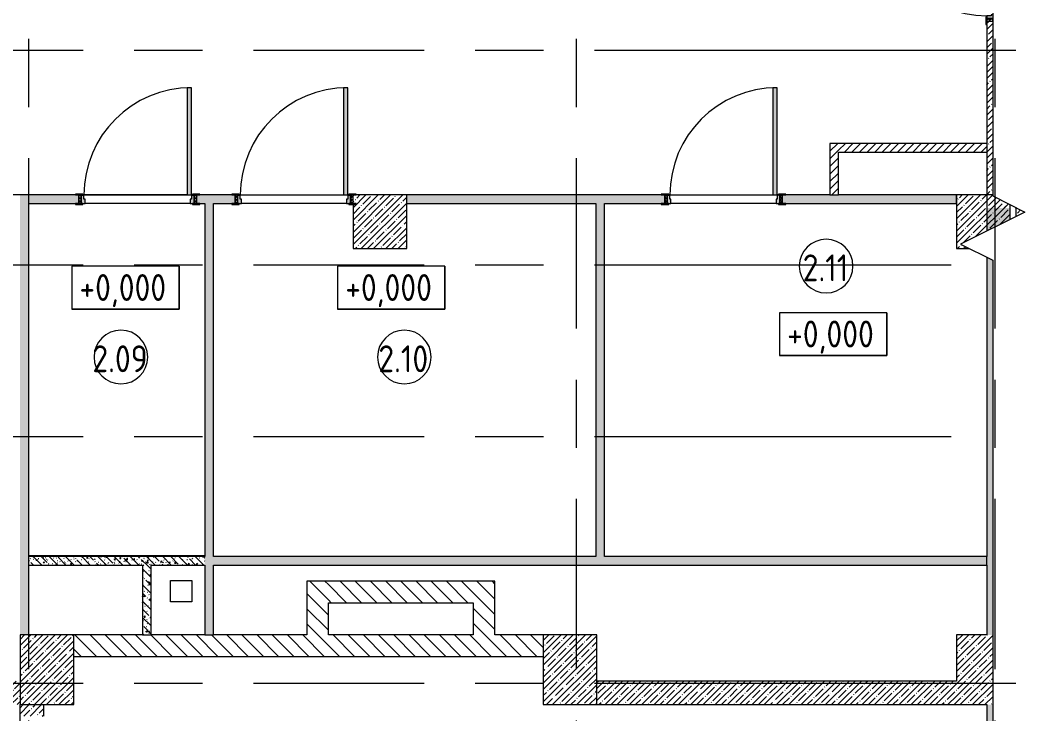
# Model space of a CAD drawing. Header units: millimetres. Extents: x 35143 to 244272, y -8553 to 29000.
# Drawn here: x 75480 to 84836, y 10814 to 17280 of the extents above; entities that cross this region are included whole.
import ezdxf

# ---------------------------------------------------------------- set-up
doc = ezdxf.new("R2010")
doc.units = ezdxf.units.MM
doc.linetypes.add('Осевая', pattern=[3175, 635, -476.25, 1587.5, -476.25])
for name, color, linetype, lineweight in [('A-AREA-IDEN', 7, 'Continuous', 9), ('A-DETL-GENF', 7, 'Continuous', 9), ('A-WALL-1', 7, 'Continuous', 13), ('G-ANNO-DIMS', 7, 'Continuous', 9), ('I-WALL', 7, 'Continuous', 9), ('S-COLS', 7, 'Continuous', 9), ('Оси', 7, 'Continuous', 9), ('Оси-2', 7, 'Осевая', 9)]:
    doc.layers.add(name, color=color, linetype=linetype, lineweight=lineweight)
for name, color, linetype, lineweight, true_color in [('A-DOOR-1', 7, 'Continuous', 9, 0xaaaaaa), ('A-DOOR-2', 7, 'Continuous', 9, 0xe2e2e2), ('A-DOOR-FRAM-1', 7, 'Continuous', 9, 0xe2e2e2), ('A-DOOR-FRAM-2', 7, 'Continuous', 9, 0xaaaaaa), ('A-FLOR-1', 7, 'Continuous', 9, 0xaaaaaa), ('I-WALL-1', 7, 'Continuous', 9, 0x787878)]:
    doc.layers.add(name, color=color, linetype=linetype, lineweight=lineweight, true_color=true_color)
doc.styles.add('GOST Common', font='GOST_Common.ttf', dxfattribs={"width": 0.9, "height": 250})
pattern_1 = [(45, (0, 0), (-57.02463, 57.02463), []), (45, (57.025, 0), (-57.02463, 57.02463), [100.806, -20.161, 3.353, -16.808])]
pattern_2 = [(135, (0, 0), (-70.71068, -70.71068), [])]
pattern_3 = [(135, (0, 0), (-75.43415, -75.43415), [106.68, -17.78, 3.556, -17.78]), (135, (0, 75.39), (-75.43415, -75.43415), []), (50, (0, 0), (127.52922, -11.15758), [13.335, -146.685]), (355, (0, 0), (-24.66966, 133.74002), [10.668, -117.348]), (100.451, (10.63, -0.93), (102.85973, 122.58178), [11.333, -124.663]), (46.184, (0, 35.56), (189.75516, -29.43036), [20.002, -220.027]), (96.636, (15.81, 33.1), (166.1822, 173.1996), [17, -186.995]), (351.184, (0, 35.56), (166.18393, 173.19757), [16.002, -176.022]), (21, (17.78, 26.67), (106.13027, -71.58603), [13.335, -146.685]), (326, (17.78, 26.67), (43.26188, 128.93175), [10.668, -117.348]), (71.451, (26.62, 20.7), (149.39198, 57.34505), [11.333, -124.663]), (37.5, (0, 0), (2.162228, 59.188357), [3.353, -112.573, 3.353, -115.773, -117.792]), (37.5, (0, 0), (2.162228, 59.188357), [-235.052, 3.353, -114.44]), (7.5, (0, 0), (46.773857, 70.126152), [3.353, -64.567, 3.353, -109.906, -44.894]), (7.5, (0, 0), (46.773857, 70.126152), [-181.178, 3.353, -41.542]), (327.5, (-39.65, 0), (94.91367, -4.010093), [3.353, -41.097, 3.353, -135.331, -184.023]), (327.5, (-39.65, 0), (94.91367, -4.010093), [-183.134, 3.353, -180.67]), (317.5, (-57.43, 0), (103.69057, 17.79882), [3.353, -54.432, 3.353, -88.748, -130.683]), (317.5, (-57.43, 0), (103.69057, 17.79882), [-149.885, 3.353, -127.33])]
pattern_4 = [(135, (1751.41, 104.685), (-14.14214, -14.14214), []), (225, (1751.41, 104.685), (14.14214, -14.14214), [])]
pattern_5 = [(45, (-371.384, 104.685), (-14.1421, 14.1421), []), (135, (-371.384, 104.685), (-14.1421, -14.1421), [])]
pattern_6 = [(45, (0, 0), (-35.35534, 35.35534), [])]

# ---------------------------------------------------------------- blocks, each defined once
blk = doc.blocks.new('BSC_Колонна _Прямоугольная - 650х500-23287315-План монтажа стен и перегородок 2 этажа в осях 12-23')
at = {"layer": 'S-COLS'}
h = blk.add_hatch(dxfattribs=at)
h.set_pattern_fill('FP_42', color=256, style=0, pattern_type=2)
h.set_pattern_definition([(135, (11225, -75730), (-57.02463, -57.02463), []), (135, (11225, -75672.975), (-57.02463, -57.02463), [100.806, -20.161, 3.353, -16.808])])
h.paths.add_polyline_path([(325, -98.9), (325, 250), (-325, 250), (-325, -250), (325, -250)])
for p, q in [((325, 250), (-325, 250)), ((-325, 250), (-325, -250)), ((325, -250), (325, 250)), ((-325, -250), (325, -250))]:
    blk.add_line(p, q, dxfattribs=at)
blk = doc.blocks.new('BSC_Колонна _Прямоугольная - 500х500-V32-План монтажа стен и перегородок 2 этажа в осях 12-23')
at = {"layer": 'S-COLS'}
h = blk.add_hatch(dxfattribs=at)
h.set_pattern_fill('FP_46', color=256, style=0, pattern_type=2)
h.set_pattern_definition([(45, (-78830, -15400), (-57.02463, 57.02463), []), (45, (-78772.975, -15400), (-57.02463, 57.02463), [100.806, -20.161, 3.353, -16.808])])
h.paths.add_polyline_path([(-250, -250), (250, -250), (250, 250), (-250, 250), (-250, 170), (-220, 170), (-220, 162), (-250, 162), (-250, -10.7)])
for p, q in [((250, 250), (-220, 250)), ((250, -250), (250, 250)), ((-250, 162), (-250, -250)), ((-250, -250), (250, -250))]:
    blk.add_line(p, q, dxfattribs=at)
blk = doc.blocks.new('110_Дверь_СКБ_1Ст_Внутренняя1 - Д-4 _л_ 1100x2100h_су мгн-V34-План монтажа стен и перегородок 2 этажа в осях 12-23')
at = {"layer": 'A-DOOR-1'}
h = blk.add_hatch(dxfattribs=at)
h.set_pattern_fill('FP_36', color=256, style=0, pattern_type=2)
h.set_pattern_definition([(135, (1751.41, 174.685), (-14.14214, -14.14214), []), (225, (1751.41, 174.685), (14.14214, -14.14214), [])])
h.paths.add_polyline_path([(537.5, 54.3), (562.5, 54.3), (562.5, 110), (537.5, 110)])
at = {"layer": 'A-DOOR-2'}
h = blk.add_hatch(color=256, dxfattribs=at)
h.paths.add_polyline_path([(-512.5, 110), (-512.5, 54.3), (-477.5, 54.3), (-477.5, 70), (-487.5, 70), (-487.5, 110)])
h.paths.add_polyline_path([(502.5, 54.3), (537.5, 54.3), (537.5, 110), (512.5, 110), (512.5, 70), (502.5, 70)])
at = {"layer": 'A-DOOR-FRAM-1'}
for points in [[(472.5, 110), (512.5, 110), (512.5, 1110), (472.5, 1110), (472.5, 403.5)], [(-567.5, 110), (-497.5, 110), (-497.5, 118), (-567.5, 118)], [(522.5, 110), (592.5, 110), (592.5, 118), (522.5, 118)]]:
    blk.add_hatch(color=256, dxfattribs=at).paths.add_polyline_path(points)
at = {"layer": 'A-DOOR-FRAM-2'}
h = blk.add_hatch(dxfattribs=at)
h.set_pattern_fill('FP_37', color=256, style=0, pattern_type=2)
h.set_pattern_definition([(45, (-371.384, 174.685), (-14.1421, 14.1421), []), (135, (-371.384, 174.685), (-14.1421, -14.1421), [])])
h.paths.add_polyline_path([(-537.5, 54.3), (-512.5, 54.3), (-512.5, 110), (-537.5, 110)])
at = {"layer": 'A-DOOR-1'}
for p, q in [((512.5, 1110), (472.5, 1110)), ((472.5, 1110), (472.5, 110)), ((512.5, 110), (512.5, 1110)), ((472.5, 110), (512.5, 110))]:
    blk.add_line(p, q, dxfattribs=at)
blk.add_arc((512.5, 110), 1000, 90, 180, dxfattribs=at)
at = {"layer": 'A-DOOR-FRAM-2'}
for p, q in [((-497.5, 118), (-567.5, 118)), ((-567.5, 118), (-567.5, 110)), ((-567.5, 110), (-497.5, 110)), ((-512.5, 110), (-537.5, 110)), ((-537.5, 110), (-537.5, 54.3)), ((-487.5, 110), (-512.5, 110)), ((-512.5, 110), (-512.5, 54.3)), ((-512.5, 54.3), (-512.5, 110)), ((-497.5, 110), (-512.5, 110)), ((-512.5, 110), (-512.5, 109)), ((-512.5, 109), (-497.5, 109)), ((-497.5, 110), (-497.5, 118)), ((-497.5, 109), (-497.5, 110)), ((-487.5, 70), (-487.5, 110)), ((512.5, 110), (512.5, 70)), ((537.5, 110), (512.5, 110)), ((592.5, 118), (522.5, 118)), ((522.5, 118), (522.5, 110)), ((537.5, 110), (522.5, 110)), ((522.5, 110), (522.5, 109)), ((522.5, 110), (592.5, 110)), ((522.5, 109), (537.5, 109)), ((537.5, 54.3), (537.5, 110)), ((562.5, 110), (537.5, 110)), ((537.5, 110), (537.5, 54.3)), ((537.5, 109), (537.5, 110)), ((562.5, 54.3), (562.5, 110)), ((592.5, 110), (592.5, 118)), ((-477.5, 70), (-487.5, 70)), ((-477.5, 54.3), (-477.5, 70)), ((512.5, 70), (502.5, 70)), ((502.5, 70), (502.5, 54.3))]:
    blk.add_line(p, q, dxfattribs=at)
blk = doc.blocks.new('110_Дверь_СКБ_1Ст_Внутренняя1 - Д-4 _л_ 1100x2100h_су мгн-32399984-План монтажа стен и перегородок 2 этажа в осях 12-23')
at = {"layer": 'A-DOOR-1'}
h = blk.add_hatch(dxfattribs=at)
h.set_pattern_fill('FP_38', color=256, style=0, pattern_type=2)
h.set_pattern_definition(pattern_4)
h.paths.add_polyline_path([(562.5, -40), (562.5, 40), (537.5, 40), (537.5, -40)])
at = {"layer": 'A-DOOR-2'}
h = blk.add_hatch(color=256, dxfattribs=at)
h.paths.add_polyline_path([(537.5, -40), (537.5, 40), (512.5, 40), (512.5, 0), (502.5, 0), (502.5, -40)])
h.paths.add_polyline_path([(-477.5, -40), (-477.5, 0), (-487.5, 0), (-487.5, 40), (-512.5, 40), (-512.5, -40)])
at = {"layer": 'A-DOOR-FRAM-1'}
for points in [[(472.5, 40), (512.5, 40), (512.5, 1040), (472.5, 1040)], [(-497.5, 40), (-497.5, 48), (-567.5, 48), (-567.5, 40)], [(-497.5, 39), (-497.5, 40), (-512.5, 39)], [(592.5, 40), (592.5, 48), (522.5, 48), (522.5, 40)], [(537.5, 39), (537.5, 40), (522.5, 39)], [(-497.5, -48), (-497.5, -40), (-567.5, -40), (-567.5, -48)], [(-497.5, -40), (-497.5, -39), (-512.5, -40)], [(537.5, -40), (537.5, -39), (522.5, -40)], [(592.5, -48), (592.5, -40), (522.5, -40), (522.5, -48)]]:
    blk.add_hatch(color=256, dxfattribs=at).paths.add_polyline_path(points)
at = {"layer": 'A-DOOR-FRAM-2'}
h = blk.add_hatch(dxfattribs=at)
h.set_pattern_fill('FP_39', color=256, style=0, pattern_type=2)
h.set_pattern_definition(pattern_5)
h.paths.add_polyline_path([(-512.5, -40), (-512.5, 40), (-537.5, 40), (-537.5, -40)])
at = {"layer": 'A-DOOR-1'}
for p, q in [((512.5, 1040), (472.5, 1040)), ((472.5, 1040), (472.5, 40)), ((512.5, 40), (512.5, 1040)), ((472.5, 40), (512.5, 40))]:
    blk.add_line(p, q, dxfattribs=at)
blk.add_arc((512.5, 40), 1000, 90, 180, dxfattribs=at)
at = {"layer": 'A-DOOR-FRAM-2'}
for p, q in [((-497.5, 48), (-567.5, 48)), ((-567.5, 48), (-567.5, 40)), ((-567.5, 40), (-497.5, 40)), ((-512.5, 40), (-537.5, 40)), ((-537.5, 40), (-537.5, -40)), ((-487.5, 40), (-512.5, 40)), ((-512.5, 40), (-512.5, -40)), ((-512.5, -40), (-512.5, 40)), ((-497.5, 40), (-512.5, 40)), ((-512.5, 40), (-512.5, 39)), ((-512.5, 39), (-497.5, 39)), ((-497.5, 40), (-497.5, 48)), ((-497.5, 39), (-497.5, 40)), ((-487.5, 0), (-487.5, 40)), ((-477.5, 0), (-487.5, 0)), ((-477.5, -40), (-477.5, 0)), ((512.5, 0), (502.5, 0)), ((502.5, 0), (502.5, -40)), ((512.5, 40), (512.5, 0)), ((537.5, 40), (512.5, 40)), ((592.5, 48), (522.5, 48)), ((522.5, 48), (522.5, 40)), ((537.5, 40), (522.5, 40)), ((522.5, 40), (522.5, 39)), ((522.5, 40), (592.5, 40)), ((522.5, 39), (537.5, 39)), ((537.5, -40), (537.5, 40)), ((562.5, 40), (537.5, 40)), ((537.5, 40), (537.5, -40)), ((537.5, 39), (537.5, 40)), ((562.5, -40), (562.5, 40)), ((592.5, 40), (592.5, 48)), ((-497.5, -40), (-567.5, -40)), ((-567.5, -40), (-567.5, -48)), ((-567.5, -48), (-497.5, -48)), ((-537.5, -40), (-512.5, -40)), ((-497.5, -39), (-512.5, -39)), ((-512.5, -39), (-512.5, -40)), ((-512.5, -40), (-477.5, -40)), ((-512.5, -40), (-497.5, -40)), ((-497.5, -40), (-497.5, -39)), ((-497.5, -48), (-497.5, -40)), ((502.5, -40), (537.5, -40)), ((537.5, -39), (522.5, -39)), ((522.5, -39), (522.5, -40)), ((522.5, -40), (537.5, -40)), ((592.5, -40), (522.5, -40)), ((522.5, -40), (522.5, -48)), ((522.5, -48), (592.5, -48)), ((537.5, -40), (537.5, -39)), ((537.5, -40), (562.5, -40)), ((592.5, -48), (592.5, -40))]:
    blk.add_line(p, q, dxfattribs=at)
blk = doc.blocks.new('110_Дверь_СКБ_1Ст_Внутренняя1 - Д-5 _л_ 1100x2100h_су мгн EIW30-32897889-План монтажа стен и перегородок 2 этажа в осях 12-23')
at = {"layer": 'A-DOOR-1'}
h = blk.add_hatch(dxfattribs=at)
h.set_pattern_fill('FP_38', color=256, style=0, pattern_type=2)
h.set_pattern_definition(pattern_4)
h.paths.add_polyline_path([(562.5, -40), (562.5, 40), (537.5, 40), (537.5, -40)])
at = {"layer": 'A-DOOR-2'}
h = blk.add_hatch(color=256, dxfattribs=at)
h.paths.add_polyline_path([(537.5, -40), (537.5, 40), (512.5, 40), (512.5, 0), (502.5, 0), (502.5, -40)])
h.paths.add_polyline_path([(-477.5, -40), (-477.5, 0), (-487.5, 0), (-487.5, 40), (-512.5, 40), (-512.5, -40)])
at = {"layer": 'A-DOOR-FRAM-1'}
for points in [[(472.5, 40), (512.5, 40), (512.5, 1040), (472.5, 1040)], [(-497.5, 40), (-497.5, 48), (-567.5, 48), (-567.5, 40)], [(-497.5, 39), (-497.5, 40), (-512.5, 39)], [(592.5, 40), (592.5, 48), (522.5, 48), (522.5, 40)], [(537.5, 39), (537.5, 40), (522.5, 39)], [(-497.5, -48), (-497.5, -40), (-567.5, -40), (-567.5, -48)], [(-497.5, -40), (-497.5, -39), (-512.5, -40)], [(537.5, -40), (537.5, -39), (522.5, -40)], [(592.5, -48), (592.5, -40), (522.5, -40), (522.5, -48)]]:
    blk.add_hatch(color=256, dxfattribs=at).paths.add_polyline_path(points)
at = {"layer": 'A-DOOR-FRAM-2'}
h = blk.add_hatch(dxfattribs=at)
h.set_pattern_fill('FP_39', color=256, style=0, pattern_type=2)
h.set_pattern_definition(pattern_5)
h.paths.add_polyline_path([(-512.5, -40), (-512.5, 40), (-537.5, 40), (-537.5, -40)])
at = {"layer": 'A-DOOR-1'}
for p, q in [((512.5, 1040), (472.5, 1040)), ((472.5, 1040), (472.5, 40)), ((512.5, 40), (512.5, 1040)), ((472.5, 40), (512.5, 40))]:
    blk.add_line(p, q, dxfattribs=at)
blk.add_arc((512.5, 40), 1000, 90, 180, dxfattribs=at)
at = {"layer": 'A-DOOR-FRAM-2'}
for p, q in [((-497.5, 48), (-567.5, 48)), ((-567.5, 48), (-567.5, 40)), ((-567.5, 40), (-497.5, 40)), ((-512.5, 40), (-537.5, 40)), ((-537.5, 40), (-537.5, -40)), ((-487.5, 40), (-512.5, 40)), ((-512.5, 40), (-512.5, -40)), ((-512.5, -40), (-512.5, 40)), ((-497.5, 40), (-512.5, 40)), ((-512.5, 40), (-512.5, 39)), ((-512.5, 39), (-497.5, 39)), ((-497.5, 40), (-497.5, 48)), ((-497.5, 39), (-497.5, 40)), ((-487.5, 0), (-487.5, 40)), ((-477.5, 0), (-487.5, 0)), ((-477.5, -40), (-477.5, 0)), ((512.5, 0), (502.5, 0)), ((502.5, 0), (502.5, -40)), ((512.5, 40), (512.5, 0)), ((537.5, 40), (512.5, 40)), ((592.5, 48), (522.5, 48)), ((522.5, 48), (522.5, 40)), ((537.5, 40), (522.5, 40)), ((522.5, 40), (522.5, 39)), ((522.5, 40), (592.5, 40)), ((522.5, 39), (537.5, 39)), ((537.5, -40), (537.5, 40)), ((562.5, 40), (537.5, 40)), ((537.5, 40), (537.5, -40)), ((537.5, 39), (537.5, 40)), ((562.5, -40), (562.5, 40)), ((592.5, 40), (592.5, 48)), ((-497.5, -40), (-567.5, -40)), ((-567.5, -40), (-567.5, -48)), ((-567.5, -48), (-497.5, -48)), ((-537.5, -40), (-512.5, -40)), ((-497.5, -39), (-512.5, -39)), ((-512.5, -39), (-512.5, -40)), ((-512.5, -40), (-477.5, -40)), ((-512.5, -40), (-497.5, -40)), ((-497.5, -40), (-497.5, -39)), ((-497.5, -48), (-497.5, -40)), ((502.5, -40), (537.5, -40)), ((537.5, -39), (522.5, -39)), ((522.5, -39), (522.5, -40)), ((522.5, -40), (537.5, -40)), ((592.5, -40), (522.5, -40)), ((522.5, -40), (522.5, -48)), ((522.5, -48), (592.5, -48)), ((537.5, -40), (537.5, -39)), ((537.5, -40), (562.5, -40)), ((592.5, -48), (592.5, -40))]:
    blk.add_line(p, q, dxfattribs=at)
blk = doc.blocks.new('BSC_Колонна _Прямоугольная - 650х500-V45-План монтажа стен и перегородок 2 этажа в осях 12-23')
at = {"layer": 'S-COLS'}
h = blk.add_hatch(dxfattribs=at)
h.set_pattern_fill('FP_56', color=256, style=0, pattern_type=2)
h.set_pattern_definition([(135, (11225, -80600), (-57.02463, -57.02463), []), (135, (11225, -80542.975), (-57.02463, -57.02463), [100.806, -20.161, 3.353, -16.808])])
h.paths.add_polyline_path([(325, -250), (325, 250), (-325, 250), (-325, -250)])
for p, q in [((325, 250), (-325, 250)), ((-325, 250), (-325, -250)), ((325, -250), (325, 250)), ((-325, -250), (325, -250))]:
    blk.add_line(p, q, dxfattribs=at)
blk = doc.blocks.new('DET_L_Линия разрыва - М100-30654842-План монтажа стен и перегородок 2 этажа в осях 12-23')
at = {"layer": 'A-DETL-GENF'}
for p, q in [((11889.9, 300), (11739.9, 0)), ((12189.9, -300), (11889.9, 300)), ((11739.9, 0), (0, 0)), ((12339.9, 0), (12189.9, -300)), ((24079.7, 0), (12339.9, 0))]:
    blk.add_line(p, q, dxfattribs=at)
blk = doc.blocks.new('Марка_Помещения - Номер-25198446-План монтажа стен и перегородок 2 этажа в осях 12-23')
at = {"layer": 'A-AREA-IDEN'}
for start, end in [(360, 180), (180, 360)]:
    blk.add_arc((0, 0), 2.5, start, end, dxfattribs=at)
blk = doc.blocks.new('Высотные отметки - 10х4_h_-17668695-План монтажа стен и перегородок 2 этажа в осях 12-23')
at = {"layer": 'G-ANNO-DIMS'}
for p, q in [((-5, 4), (-5, 0)), ((5, 4), (-5, 4)), ((5, 4), (-5, 4)), ((-5, 4), (-5, 0)), ((5, 4), (5, 0)), ((5, 0), (5, 4)), ((5, 0), (-5, 0)), ((-5, 0), (5, 0))]:
    blk.add_line(p, q, dxfattribs=at)

msp = doc.modelspace()

# ---------------------------------------------------------------- hatches: boundary and pattern name
at = {"layer": 'I-WALL'}
h = msp.add_hatch(dxfattribs=at)
h.set_pattern_fill('FP_17', color=256, style=0, pattern_type=2)
h.set_pattern_definition(pattern_1)
h.paths.add_polyline_path([(84480, 15313.1), (84700, 15423.1), (84700, 15530), (84480, 15530), (84480, 15389.3)])
h.paths.add_polyline_path([(84480, 18570), (84535.7, 18570), (84535.7, 18600), (84480, 18600)])
h.paths.add_polyline_path([(84480, 19100), (84535.7, 19100), (84535.7, 22700), (84480, 22700), (84480, 20021.6)])
h.paths.add_polyline_path([(84535.7, 23200), (84535.7, 26600), (84480, 26600), (84480, 23200)])
h = msp.add_hatch(dxfattribs=at)
h.set_pattern_fill('FP_17', color=256, style=0, pattern_type=2)
h.set_pattern_definition(pattern_1)
h.paths.add_polyline_path([(84535.7, 15530), (84700, 15530), (84700, 15558.7), (84535.7, 15640.9), (84535.7, 17270), (84480, 17270), (84480, 15530)])
h.paths.add_polyline_path([(84535.7, 18370), (84535.7, 18570), (84480, 18570), (84480, 18370)])
h = msp.add_hatch(dxfattribs=at)
h.set_pattern_fill('FP_22', color=256, style=0, pattern_type=2)
h.set_pattern_definition(pattern_6)
h.paths.add_polyline_path([(83100, 15650), (83100, 16130), (83020, 16130), (83020, 15650)])
h = msp.add_hatch(dxfattribs=at)
h.set_pattern_fill('FP_22', color=256, style=0, pattern_type=2)
h.set_pattern_definition(pattern_6)
h.paths.add_polyline_path([(84480, 16050), (84480, 16130), (83100, 16130), (83100, 16050), (83458.4, 16050)])
h = msp.add_hatch(dxfattribs=at)
h.set_pattern_fill('FP_17', color=256, style=0, pattern_type=2)
h.set_pattern_definition(pattern_1)
h.paths.add_polyline_path([(84750, 15448.1), (84835.7, 15490.9), (84750, 15533.7), (84750, 15490.9)])
h = msp.add_hatch(dxfattribs=at)
h.set_pattern_fill('FP_17', color=256, style=0, pattern_type=2)
h.set_pattern_definition(pattern_1)
h.paths.add_polyline_path([(84535.7, 4050), (84535.7, 10900), (84480, 10900), (84480, 4050)])
h.paths.add_polyline_path([(84535.7, 11550), (84535.7, 15040.9), (84480, 15068.7), (84480, 11550)])
h = msp.add_hatch(dxfattribs=at)
h.set_pattern_fill('FP_19', color=256, style=0, pattern_type=2)
h.set_pattern_definition(pattern_2)
h.paths.add_polyline_path([(78150, 11550), (78350, 11550), (78350, 12050), (78150, 12050)])
h = msp.add_hatch(dxfattribs=at)
h.set_pattern_fill('FP_19', color=256, style=0, pattern_type=2)
h.set_pattern_definition(pattern_2)
h.paths.add_polyline_path([(79700, 11850), (79700, 12050), (78350, 12050), (78350, 11850), (79089.7, 11850)])
h = msp.add_hatch(dxfattribs=at)
h.set_pattern_fill('FP_19', color=256, style=0, pattern_type=2)
h.set_pattern_definition(pattern_2)
h.paths.add_polyline_path([(79900, 11550), (79900, 12050), (79700, 12050), (79700, 11550)])
h = msp.add_hatch(dxfattribs=at)
h.set_pattern_fill('FP_19', color=256, style=0, pattern_type=2)
h.set_pattern_definition(pattern_2)
h.paths.add_polyline_path([(80350, 11350), (80350, 11550), (75980, 11550), (75980, 11350), (79089.7, 11350)])
h = msp.add_hatch(dxfattribs=at)
h.set_pattern_fill('FP_17', color=256, style=0, pattern_type=2)
h.set_pattern_definition(pattern_1)
h.paths.add_polyline_path([(75480, 10900), (75480, 11120), (74040, 11120), (74040, 10900), (75449.1, 10900)])
h = msp.add_hatch(dxfattribs=at)
h.set_pattern_fill('FP_17', color=256, style=0, pattern_type=2)
h.set_pattern_definition(pattern_1)
h.paths.add_polyline_path([(84200, 10900), (84200, 11120), (80850, 11120), (80850, 10900), (83458.4, 10900)])
h = msp.add_hatch(dxfattribs=at)
h.set_pattern_fill('FP_17', color=256, style=0, pattern_type=2)
h.set_pattern_definition(pattern_1)
h.paths.add_polyline_path([(75480, 7900), (75700, 7900), (75700, 9352.3), (75480, 9352.3), (75480, 8200)])
h.paths.add_polyline_path([(75480, 10792.3), (75700, 10792.3), (75700, 10900), (75480, 10900)])
at = {"layer": 'I-WALL-1'}
h = msp.add_hatch(dxfattribs=at)
h.set_pattern_fill('FP_27', color=256, style=0, pattern_type=2)
h.set_pattern_definition(pattern_3)
h.paths.add_polyline_path([(75560, 11550), (75560, 15650), (75480, 15650), (75480, 11550)])
h = msp.add_hatch(dxfattribs=at)
h.set_pattern_fill('FP_27', color=256, style=0, pattern_type=2)
h.set_pattern_definition(pattern_3)
h.paths.add_polyline_path([(84200, 15570), (84200, 15650), (82580, 15650), (82580, 15570), (83458.4, 15570)])
h.paths.add_polyline_path([(81480, 15570), (81480, 15650), (79080, 15650), (79080, 15570), (81450, 15570)])
h.paths.add_polyline_path([(77124.8, 15570), (77480, 15570), (77480, 15650), (77124.8, 15650)])
h.paths.add_polyline_path([(76024.8, 15570), (76024.8, 15650), (75560, 15650), (75560, 15570), (75994.8, 15570)])
h = msp.add_hatch(dxfattribs=at)
h.set_pattern_fill('FP_27', color=256, style=0, pattern_type=2)
h.set_pattern_definition(pattern_3)
h.paths.add_polyline_path([(77199.8, 11550), (77279.8, 11550), (77279.8, 15570), (77199.8, 15570), (77199.8, 11915.1)])
h = msp.add_hatch(dxfattribs=at)
h.set_pattern_fill('FP_27', color=256, style=0, pattern_type=2)
h.set_pattern_definition(pattern_3)
h.paths.add_polyline_path([(80919.8, 12280), (80919.8, 15570), (80839.8, 15570), (80839.8, 12280)])
h = msp.add_hatch(dxfattribs=at)
h.set_pattern_fill('FP_27', color=256, style=0, pattern_type=2)
h.set_pattern_definition(pattern_3)
h.paths.add_polyline_path([(77199.8, 12200), (77199.8, 12280), (75560, 12280), (75560, 12200), (76905.3, 12200)])
h = msp.add_hatch(dxfattribs=at)
h.set_pattern_fill('FP_27', color=256, style=0, pattern_type=2)
h.set_pattern_definition(pattern_3)
h.paths.add_polyline_path([(84480, 12200), (84480, 12280), (77279.8, 12280), (77279.8, 12200), (83458.4, 12200)])
h = msp.add_hatch(dxfattribs=at)
h.set_pattern_fill('FP_27', color=256, style=0, pattern_type=2)
h.set_pattern_definition(pattern_3)
h.paths.add_polyline_path([(76699.8, 11550), (76699.8, 12200), (76619.8, 12200), (76619.8, 11550)])
at = {"layer": 'S-COLS'}
h = msp.add_hatch(dxfattribs=at)
h.set_pattern_fill('FP_17', color=256, style=0, pattern_type=2)
h.set_pattern_definition(pattern_1)
h.paths.add_polyline_path([(84317.5, 15150), (84235.7, 15190.9), (84700, 15423.1), (84700, 15558.7), (84535.7, 15640.9), (84535.7, 15650), (84200, 15650), (84200, 15150), (84235.7, 15150)])
h = msp.add_hatch(dxfattribs=at)
h.set_pattern_fill('FP_17', color=256, style=0, pattern_type=2)
h.set_pattern_definition(pattern_1)
h.paths.add_polyline_path([(84200, 10900), (84535.7, 10900), (84535.7, 11550), (84200, 11550), (84200, 11120)])

# ---------------------------------------------------------------- linework, layer by layer
at = {"layer": 'A-FLOR-1'}
for p, q in [((77034.8, 15650), (76074.8, 15650)), ((75560, 12291), (77199.8, 12291)), ((76880.5, 12057), (77080.5, 12057)), ((76880.5, 11857), (76880.5, 12057)), ((77080.5, 12057), (77080.5, 11857)), ((77080.5, 11857), (76880.5, 11857))]:
    msp.add_line(p, q, dxfattribs=at)
at = {"layer": 'A-WALL-1'}
for p, q in [((84480, 16130), (84480, 16050)), ((83020, 15650), (83100, 15650)), ((84480, 12200), (84480, 12280)), ((76619.8, 11550), (76699.8, 11550)), ((77199.8, 11550), (77279.8, 11550))]:
    msp.add_line(p, q, dxfattribs=at)
at = {"layer": 'I-WALL'}
for p, q in [((84480, 17240), (84480, 16130)), ((83020, 16130), (83020, 15650)), ((84480, 16130), (83020, 16130)), ((83100, 15650), (83100, 16050)), ((83100, 16050), (84480, 16050)), ((84480, 16050), (84480, 15313.1)), ((75994.8, 15650), (74040, 15650)), ((76074.8, 15650), (77034.8, 15650)), ((77450, 15650), (77154.8, 15650)), ((77530, 15650), (78490, 15650)), ((81450, 15650), (79080, 15650)), ((81530, 15650), (82490, 15650)), ((83020, 15650), (82610, 15650)), ((84200, 15650), (83100, 15650)), ((84200, 15570), (84200, 15650)), ((75560, 12280), (75560, 15570)), ((75560, 15570), (75994.8, 15570)), ((77064.8, 15570), (76084.8, 15570)), ((77154.8, 15570), (77199.8, 15570)), ((77199.8, 15570), (77199.8, 12280)), ((77279.8, 15570), (77450, 15570)), ((77279.8, 12280), (77279.8, 15570)), ((78520, 15570), (77540, 15570)), ((79080, 15570), (80839.8, 15570)), ((80839.8, 15570), (80839.8, 12280)), ((80919.8, 15570), (81450, 15570)), ((80919.8, 12280), (80919.8, 15570)), ((82520, 15570), (81540, 15570)), ((82610, 15570), (84200, 15570)), ((84700, 15423.1), (84700, 15558.7)), ((84750, 15533.7), (84750, 15448.1)), ((84480, 15068.7), (84480, 12280)), ((77199.8, 12280), (75560, 12280)), ((80839.8, 12280), (77279.8, 12280)), ((84480, 12280), (80919.8, 12280)), ((75560, 11550), (75560, 12200)), ((75560, 12200), (76619.8, 12200)), ((76619.8, 12200), (76619.8, 11550)), ((76699.8, 12200), (77199.8, 12200)), ((76699.8, 11550), (76699.8, 12200)), ((77199.8, 12200), (77199.8, 11550)), ((77279.8, 11550), (77279.8, 12200)), ((77279.8, 12200), (84480, 12200)), ((84480, 12200), (84480, 11550)), ((78150, 12050), (78150, 11550)), ((79900, 12050), (78150, 12050)), ((79900, 11550), (79900, 12050)), ((78350, 11550), (78350, 11850)), ((78350, 11850), (79700, 11850)), ((79700, 11850), (79700, 11550)), ((76619.8, 11550), (75980, 11550)), ((77199.8, 11550), (76699.8, 11550)), ((78150, 11550), (77279.8, 11550)), ((79700, 11550), (78350, 11550)), ((80350, 11550), (79900, 11550)), ((75980, 11350), (80350, 11350)), ((84200, 11120), (80850, 11120)), ((75480, 8280), (75480, 10900)), ((75700, 10792.3), (75700, 10900)), ((80850, 10900), (84200, 10900)), ((84480, 10900), (84480, 4050))]:
    msp.add_line(p, q, dxfattribs=at)
at = {"layer": 'S-COLS'}
for p, q in [((84535.7, 15650), (84200, 15650)), ((84200, 15650), (84200, 15150)), ((84700, 15423.1), (84700, 15558.7)), ((84200, 15150), (84317.5, 15150)), ((84480, 11550), (84200, 11550)), ((84200, 11550), (84200, 11120)), ((84200, 10900), (84480, 10900))]:
    msp.add_line(p, q, dxfattribs=at)
at = {"layer": 'Оси'}
for p, q in [((82250, 17000), (84750, 17000)), ((81650, 15000), (84150, 15000)), ((81650, 13400), (84150, 13400)), ((82250, 11100), (84750, 11100))]:
    msp.add_line(p, q, dxfattribs=at)
at = {"layer": 'Оси-2'}
for p, q in [((75560, 593.7), (75560, 25078.1)), ((80660, 593.7), (80660, 24890.1)), ((84560, 593.7), (84560, 19415.1)), ((38442.5, 17000), (82250, 17000)), ((38442.5, 15000), (81650, 15000)), ((38442.5, 13400), (81650, 13400)), ((38442.5, 11100), (82250, 11100))]:
    msp.add_line(p, q, dxfattribs=at)

# ---------------------------------------------------------------- block references
at = {"layer": 'A-AREA-IDEN', "xscale": 99.99999999999993, "yscale": 99.99999999999993, "zscale": 99.99999999999993}
for p in [(82984.9, 14987.5), (76418.8, 14140), (79057.5, 14140)]:
    msp.add_blockref('Марка_Помещения - Номер-25198446-План монтажа стен и перегородок 2 этажа в осях 12-23', p, dxfattribs=at)
at = {"layer": 'A-DETL-GENF', "rotation": 90.00000000000031}
msp.add_blockref('DET_L_Линия разрыва - М100-30654842-План монтажа стен и перегородок 2 этажа в осях 12-23', (84535.7, 3301.1), dxfattribs=at)
at = {"layer": 'A-DOOR-1', "rotation": 89.9999999999999}
msp.add_blockref('110_Дверь_СКБ_1Ст_Внутренняя1 - Д-4 _л_ 1100x2100h_су мгн-V34-План монтажа стен и перегородок 2 этажа в осях 12-23', (84590, 17807.5), dxfattribs=at)
at = {"layer": 'A-DOOR-1'}
for name, p in [('110_Дверь_СКБ_1Ст_Внутренняя1 - Д-5 _л_ 1100x2100h_су мгн EIW30-32897889-План монтажа стен и перегородок 2 этажа в осях 12-23', (76562.3, 15610)), ('110_Дверь_СКБ_1Ст_Внутренняя1 - Д-4 _л_ 1100x2100h_су мгн-32399984-План монтажа стен и перегородок 2 этажа в осях 12-23', (78017.5, 15610)), ('110_Дверь_СКБ_1Ст_Внутренняя1 - Д-4 _л_ 1100x2100h_су мгн-32399984-План монтажа стен и перегородок 2 этажа в осях 12-23', (82017.5, 15610))]:
    msp.add_blockref(name, p, dxfattribs=at)
at = {"layer": 'G-ANNO-DIMS', "xscale": 99.99999999999993, "yscale": 99.99999999999993, "zscale": 99.99999999999993}
for p in [(76460.9, 14585.9), (78935.8, 14585.9), (83050.4, 14152.8)]:
    msp.add_blockref('Высотные отметки - 10х4_h_-17668695-План монтажа стен и перегородок 2 этажа в осях 12-23', p, dxfattribs=at)
at = {"layer": 'S-COLS'}
msp.add_blockref('BSC_Колонна _Прямоугольная - 500х500-V32-План монтажа стен и перегородок 2 этажа в осях 12-23', (78830, 15400), dxfattribs=at)
at = {"layer": 'S-COLS', "rotation": 270.0000000000007}
for name, p in [('BSC_Колонна _Прямоугольная - 650х500-23287315-План монтажа стен и перегородок 2 этажа в осях 12-23', (75730, 11225)), ('BSC_Колонна _Прямоугольная - 650х500-V45-План монтажа стен и перегородок 2 этажа в осях 12-23', (80600, 11225))]:
    msp.add_blockref(name, p, dxfattribs=at)

# ---------------------------------------------------------------- texts
at = {"layer": 'A-AREA-IDEN', "char_height": 250, "attachment_point": 1, "style": 'GOST Common'}
for s, insert, width in [('2.11', (82766.9, 15096.1), 548.354), ('2.09', (76153.1, 14248.5), 663.797), ('2.10', (78815.6, 14248.5), 606.076)]:
    msp.add_mtext(s, dxfattribs=dict(at, insert=insert, width=width))
at = {"layer": 'G-ANNO-DIMS', "char_height": 250, "width": 1028.823, "attachment_point": 1, "line_spacing_factor": 1.022761, "style": 'GOST Common'}
for insert in [(76032.2, 14912.6), (78507.1, 14912.6), (82621.7, 14479.5)]:
    msp.add_mtext('+0,000', dxfattribs=dict(at, insert=insert))

doc.saveas('drawing.dxf')
